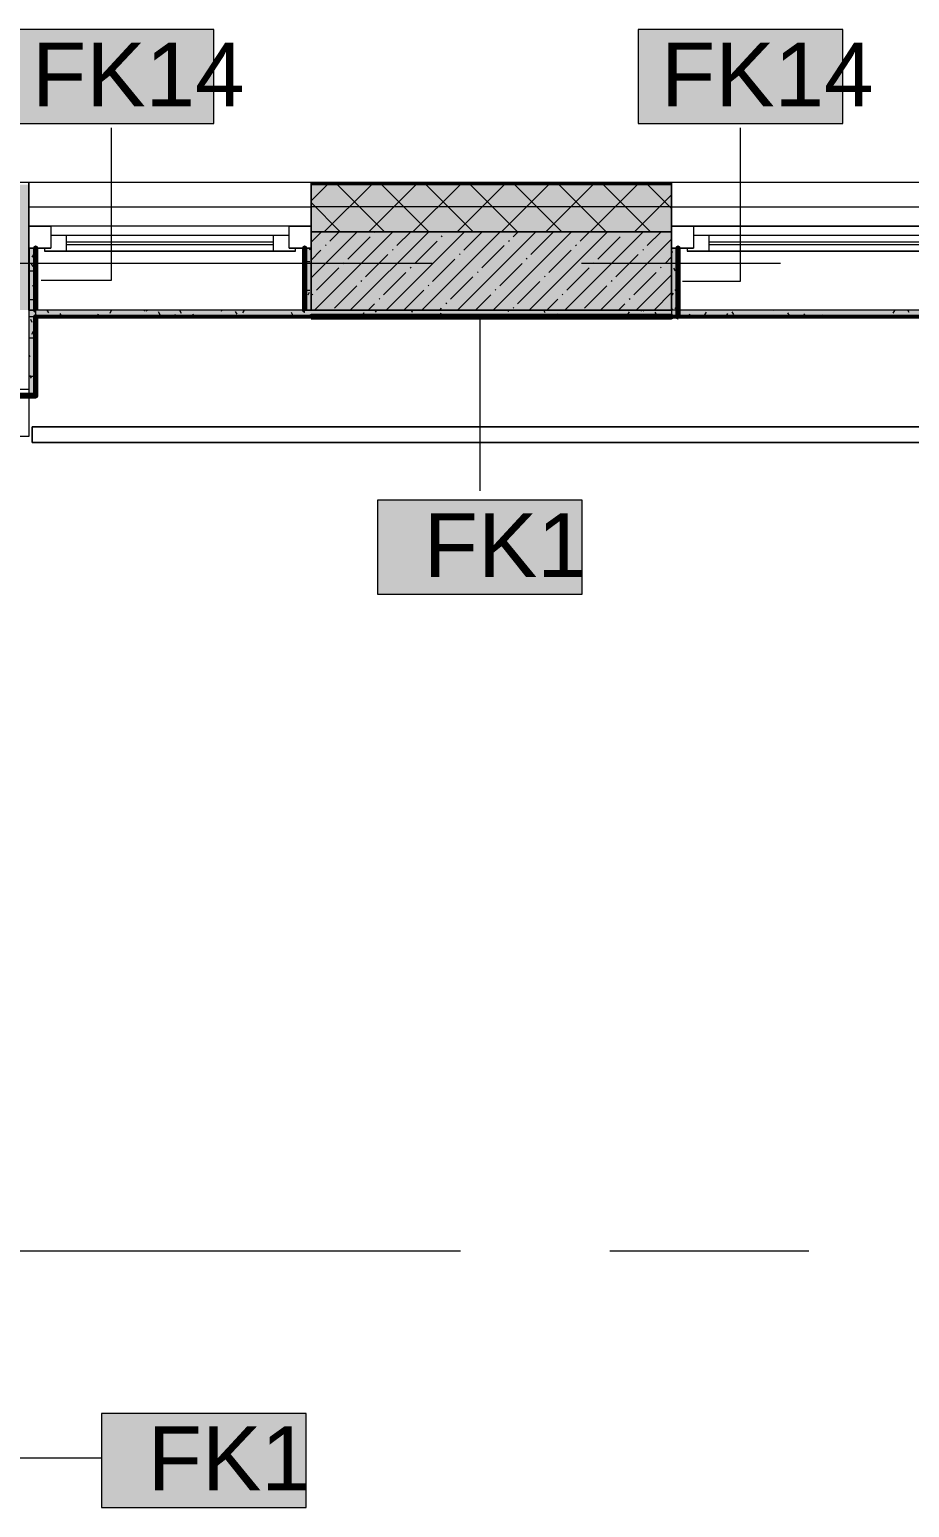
# Model space of a CAD drawing. Header units: millimetres. Extents: x -3817 to 677485, y -22715 to 103890.
# Drawn here: x 438531 to 441338, y 19250 to 23964 of the extents above; entities that cross this region are included whole.
import ezdxf

# ---------------------------------------------------------------- set-up
doc = ezdxf.new("R2010")
doc.units = ezdxf.units.MM
doc.layers.add('PDF _Геометрия', color=7, linetype='Continuous', true_color=0x1d1d1d)
doc.layers.add('PDF _Сплошная заливка', color=7, linetype='Continuous', true_color=0xffffff)
doc.layers.add('PDF _Текст', color=7, linetype='Continuous')
doc.styles.add('PDF GOST-Common', font='arial.ttf')

msp = doc.modelspace()

# ---------------------------------------------------------------- hatches: boundary and pattern name
at = {"layer": 'PDF _Сплошная заливка', "transparency": 33554559}
h = msp.add_hatch(color=256, dxfattribs=at)
h.paths.add_polyline_path([(452358.6, 23319), (452508.6, 23319), (452508.6, 23469), (447428.9, 23469), (447428.9, 23319), (450643.6, 23319)], flags=0)
h.paths.add_polyline_path([(437714.3, 23319), (438528.6, 23319), (438528.6, 23469), (437229.1, 23469), (437229.1, 23319), (437628.6, 23319)], flags=0)
h.paths.add_polyline_path([(436329.1, 23319), (436329.1, 23469), (435029.1, 23469), (435029.1, 23319), (435128.5, 23319)], flags=0)
h.paths.add_polyline_path([(445471.9, 23319), (446528.9, 23319), (446528.9, 23469), (445179.1, 23469), (445179.1, 23319)], flags=0)
h.paths.add_polyline_path([(439428.6, 23319), (440579.1, 23319), (440579.1, 23469), (439428.6, 23469)], flags=0)
h.paths.add_polyline_path([(444179, 23319), (444279.1, 23319), (444279.1, 23469), (442879.1, 23469), (442879.1, 23319), (443532.5, 23319)], flags=0)
h.paths.add_polyline_path([(433835.5, 23319), (434129.1, 23319), (434129.1, 23469), (432708.9, 23469), (432708.9, 23319), (433448.6, 23319)], flags=0)
h.paths.add_polyline_path([(427858.6, 23319), (428428.6, 23319), (428428.6, 23469), (423888.6, 23469), (423888.6, 23319), (427370.9, 23319)], flags=0)
h.paths.add_polyline_path([(429328.6, 23319), (430528.9, 23319), (430528.9, 23469), (429328.6, 23469)], flags=0)
h.paths.add_polyline_path([(420588.6, 23319), (420588.6, 23469), (420338.6, 23469), (420338.6, 23319), (420583, 23319)], flags=0)
h = msp.add_hatch(color=256, dxfattribs=at)
h.paths.add_polyline_path([(443504.1, 23069), (444279.1, 23069), (444279.1, 23319), (443379.1, 23319), (443379.1, 23069)], flags=0)
h.paths.add_polyline_path([(445471.9, 23069), (446528.9, 23069), (446528.9, 23319), (445179.1, 23319), (445179.1, 23069)], flags=0)
h.paths.add_polyline_path([(448488.6, 23069), (448488.6, 23319), (448128.6, 23319), (448128.6, 23069)], flags=0)
h.paths.add_polyline_path([(438504.1, 23069), (438528.6, 23069), (438528.6, 23319), (438328.6, 23319), (438328.6, 23069), (438454.1, 23069)], flags=0)
h.paths.add_polyline_path([(433448.6, 23069), (434129.1, 23069), (434129.1, 23319), (433448.6, 23319), (433448.6, 23199.2)], flags=0)
h.paths.add_polyline_path([(437229.1, 23069), (437628.6, 23069), (437628.6, 23319), (437229.1, 23319), (437229.1, 23180.6)], flags=0)
h.paths.add_polyline_path([(430528.9, 23069), (430528.9, 23319), (429328.6, 23319), (429328.6, 23069), (429956.7, 23069)], flags=0)
h.paths.add_polyline_path([(427838.6, 23069), (427858.6, 23069), (427858.6, 23319), (427838.6, 23319)], flags=0)
h.paths.add_polyline_path([(435029.1, 23069), (436329.1, 23069), (436329.1, 23319), (435029.1, 23319)], flags=0)
h.paths.add_polyline_path([(440300.2, 23069), (440579.1, 23069), (440579.1, 23319), (439428.6, 23319), (439428.6, 23069)], flags=0)
h.paths.add_polyline_path([(428416.1, 23069), (428428.6, 23069), (428428.6, 23319), (428078.6, 23319), (428078.6, 23069), (428403.6, 23069)], flags=0)
for points in [[(438529.1, 23069), (438549.1, 23069), (438549.1, 23267), (438529.1, 23267), (438529.1, 23180.6)], [(442859.1, 23049), (442859.1, 23069), (438529.1, 23069), (438529.1, 23049), (441593.1, 23049)]]:
    msp.add_hatch(color=256, dxfattribs=at).paths.add_polyline_path(points)

# ---------------------------------------------------------------- linework, layer by layer
at = {"layer": 'PDF _Геометрия', "color": 7, "lineweight": 9}
for points in [[(439118.5, 23963.9), (438465.4, 23963.9), (438465.4, 23663.9), (439118.5, 23663.9)], [(441125.2, 23963.9), (440472.1, 23963.9), (440472.1, 23663.9), (441125.2, 23663.9)], [(440579.1, 23319), (439428.6, 23319)], [(440294, 22462.6), (439640.9, 22462.6), (439640.9, 22162.6), (440294, 22162.6)], [(439413.2, 19550), (438760.1, 19550), (438760.1, 19250), (439413.2, 19250)]]:
    msp.add_lwpolyline(points, close=True, dxfattribs=at)
for points in [[(438567.7, 23164.2), (438791.9, 23164.2), (438791.9, 23650)], [(440613.6, 23161.9), (440798.7, 23161.9), (440798.7, 23650)], [(440579.1, 23472), (439428.6, 23472)], [(440579.1, 23469), (439428.6, 23469)], [(440579.1, 23398), (439428.6, 23398)], [(439967.4, 23048.5), (439967.4, 22492.7)], [(438349.1, 19408.1), (438760.1, 19408.1)]]:
    msp.add_lwpolyline(points, dxfattribs=at)
at = {"layer": 'PDF _Геометрия', "color": 9, "lineweight": 9, "true_color": 0xc0c0c0}
for points in [[(434129.1, 23477), (435029.1, 23477), (435029.1, 23319), (435029.1, 23477), (436329.1, 23477), (436329.1, 23319), (436329.1, 23477), (437229.1, 23477), (437229.1, 23319), (437229.1, 23477), (438528.6, 23477), (438528.6, 23319), (438528.6, 23477), (439428.6, 23477), (439428.6, 23319), (439428.6, 23477), (440579.1, 23477), (440579.1, 23319), (440579.1, 23477), (442879.1, 23477)], [(438349.6, 22667), (438529.1, 22667), (438529.1, 22679.5), (438529.1, 22742), (438529.1, 23049), (442859.1, 23049), (442859.1, 23059), (442879.1, 23059), (442879.1, 23267), (442859.1, 23267), (442859.1, 23069), (438529.1, 23069), (438549.1, 23069), (438549.1, 22797), (438529.1, 22797), (438349.1, 22797), (438349.1, 22817), (438529.1, 22817), (438529.1, 23069), (438528.6, 23069), (438528.6, 23319), (438528.6, 23069)], [(439428.6, 23267), (439428.6, 23319), (439428.6, 23069), (440579.1, 23069), (440579.1, 23319), (440579.1, 23267)], [(439007.2, 23069), (438550.1, 23069)], [(438539.1, 22697), (442858.1, 22697), (438539.1, 22697)], [(438539.1, 22647), (442858.1, 22647), (438539.1, 22647)]]:
    msp.add_lwpolyline(points, dxfattribs=at)
at = {"layer": 'PDF _Геометрия', "lineweight": 9}
for points in [[(439428.6, 23417.9), (439479.7, 23469)], [(439471.1, 23319), (439621.1, 23469)], [(439663.2, 23319), (439513.2, 23469)], [(439612.6, 23319), (439762.6, 23469)], [(439804.7, 23319), (439654.7, 23469)], [(439754, 23319), (439904, 23469)], [(439946.1, 23319), (439796.1, 23469)], [(439895.4, 23319), (440045.4, 23469)], [(440087.5, 23319), (439937.5, 23469)], [(440036.8, 23319), (440186.8, 23469)], [(440228.9, 23319), (440078.9, 23469)], [(440178.3, 23319), (440328.3, 23469)], [(440370.3, 23319), (440220.3, 23469)], [(440319.7, 23319), (440469.7, 23469)], [(440511.8, 23319), (440361.8, 23469)], [(440461.1, 23319), (440579.1, 23437)], [(440579.1, 23393.1), (440503.2, 23469)], [(439521.8, 23319), (439428.6, 23412.2)], [(439428.6, 23285.8), (439461.8, 23319)], [(439428.6, 23171.7), (439575.9, 23319)], [(439439.9, 23069), (439689.9, 23319)], [(439488.8, 23289), (439518.9, 23319)], [(439545.9, 23232), (439617.2, 23303.2)], [(439554, 23069), (439804, 23319)], [(439631.4, 23317.5), (439632.9, 23319)], [(439668, 23069), (439918, 23319)], [(439702.7, 23274.7), (439747, 23319)], [(439759.7, 23217.7), (439831, 23289)], [(439782.1, 23069), (440032.1, 23319)], [(439845.2, 23303.2), (439847.6, 23305.6)], [(439859.5, 23317.5), (439861, 23319)], [(439896.1, 23069), (440146.1, 23319)], [(439916.5, 23260.5), (439975.1, 23319)], [(440010.2, 23069), (440260.2, 23319)], [(440059.1, 23289), (440061.5, 23291.4)], [(440073.3, 23303.2), (440089.1, 23319)], [(440124.2, 23069), (440374.2, 23319)], [(440130.4, 23246.2), (440201.7, 23317.5)], [(440238.3, 23069), (440488.3, 23319)], [(440287.2, 23289), (440317.2, 23319)], [(440344.2, 23232), (440415.5, 23303.2)], [(440352.3, 23069), (440579.1, 23295.8)], [(440429.8, 23317.5), (440431.3, 23319)], [(440501, 23274.7), (440545.3, 23319)], [(439428.6, 23228.8), (439460.3, 23260.5)], [(439474.6, 23274.7), (439477, 23277.1)], [(439602.9, 23174.9), (439674.2, 23246.2)], [(439688.4, 23260.5), (439690.8, 23262.8)], [(439902.3, 23246.2), (439904.6, 23248.6)], [(439973.6, 23203.4), (440044.8, 23274.7)], [(440187.4, 23189.2), (440258.7, 23260.5)], [(440272.9, 23274.7), (440275.3, 23277.1)], [(440401.2, 23174.9), (440472.5, 23246.2)], [(440486.8, 23260.5), (440489.1, 23262.8)], [(439446.1, 23132.2), (439517.4, 23203.4)], [(439531.6, 23217.7), (439534, 23220.1)], [(439745.5, 23203.4), (439747.8, 23205.8)], [(439816.7, 23160.7), (439888, 23232)], [(440030.6, 23146.4), (440101.9, 23217.7)], [(440116.1, 23232), (440118.5, 23234.3)], [(440244.4, 23132.2), (440315.7, 23203.4)], [(440330, 23217.7), (440332.3, 23220.1)], [(440543.8, 23203.4), (440546.2, 23205.8)], [(440558.1, 23217.7), (440579.1, 23238.7)], [(439503.1, 23075.1), (439574.4, 23146.4)], [(439588.6, 23160.7), (439591, 23163)], [(439659.9, 23117.9), (439731.2, 23189.2)], [(439802.5, 23146.4), (439804.9, 23148.8)], [(439873.8, 23103.7), (439945, 23174.9)], [(439959.3, 23189.2), (439961.7, 23191.6)], [(440087.6, 23089.4), (440158.9, 23160.7)], [(440173.1, 23174.9), (440175.5, 23177.3)], [(440301.4, 23075.1), (440372.7, 23146.4)], [(440387, 23160.7), (440389.4, 23163)], [(440458.3, 23117.9), (440529.5, 23189.2)], [(440466.4, 23069), (440579.1, 23181.7)], [(439431.8, 23117.9), (439434.2, 23120.3)], [(439645.7, 23103.7), (439648, 23106)], [(439725.1, 23069), (439788.2, 23132.2)], [(439953.2, 23069), (440002.1, 23117.9)], [(440016.3, 23132.2), (440018.7, 23134.5)], [(440181.3, 23069), (440215.9, 23103.7)], [(440230.2, 23117.9), (440232.5, 23120.3)], [(440444, 23103.7), (440446.4, 23106)], [(440523.4, 23069), (440579.1, 23124.7)], [(439611, 23069), (439631.4, 23089.4)], [(439839.1, 23069), (439845.2, 23075.1)], [(439859.5, 23089.4), (439861.9, 23091.8)], [(440073.3, 23075.1), (440075.7, 23077.5)], [(440409.4, 23069), (440429.8, 23089.4)]]:
    msp.add_lwpolyline(points, dxfattribs=at)
at = {"layer": 'PDF _Геометрия', "color": 116, "lineweight": 13, "true_color": 0x008040}
for points in [[(438528.6, 23398), (439428.6, 23398)], [(440579.1, 23398), (442879.1, 23398)]]:
    msp.add_lwpolyline(points, dxfattribs=at)
at = {"layer": 'PDF _Геометрия', "color": 253, "lineweight": 13, "true_color": 0xaaaaaa}
for points in [[(438598.6, 23337), (438598.6, 23267), (438528.6, 23267), (438528.6, 23337)], [(439428.6, 23337), (439428.6, 23267), (439358.6, 23267), (439358.6, 23337)], [(440649.1, 23337), (440649.1, 23267), (440579.1, 23267), (440579.1, 23337)], [(438578.6, 23257), (439378.6, 23257), (439378.6, 23267), (439358.6, 23267), (439358.6, 23307), (438598.6, 23307), (438598.6, 23267), (438578.6, 23267)], [(440629.1, 23257), (442269.1, 23257), (442269.1, 23267), (442249.1, 23267), (442249.1, 23307), (440649.1, 23307), (440649.1, 23267), (440629.1, 23267)]]:
    msp.add_lwpolyline(points, close=True, dxfattribs=at)
at = {"layer": 'PDF _Геометрия', "color": 253, "lineweight": 9, "true_color": 0xaaaaaa}
for points in [[(439428.6, 23337), (438528.6, 23337)], [(442879.1, 23337), (440579.1, 23337)], [(440649.1, 23337), (442809.1, 23337)], [(438648.6, 23287), (439308.6, 23287)], [(440699.1, 23287), (442199.1, 23287)], [(438528.6, 23267), (438598.6, 23267)], [(439308.6, 23277), (438648.6, 23277)], [(439358.6, 23267), (439428.6, 23267)], [(440579.1, 23267), (440649.1, 23267)], [(442199.1, 23277), (440699.1, 23277)], [(438227.7, 23219), (439815.2, 23219)], [(440291.5, 23219), (440926.5, 23219)], [(438317.7, 20069), (439905.2, 20069)], [(440381.5, 20069), (441016.5, 20069)]]:
    msp.add_lwpolyline(points, dxfattribs=at)
at = {"layer": 'PDF _Геометрия', "color": 253, "lineweight": 13, "true_color": 0xaaaaaa}
for points in [[(438648.6, 23257), (438648.6, 23307)], [(439308.6, 23257), (439308.6, 23307)], [(440699.1, 23257), (440699.1, 23307)], [(439378.6, 23257), (438578.6, 23257)], [(442269.1, 23257), (440629.1, 23257)]]:
    msp.add_lwpolyline(points, dxfattribs=at)
at = {"layer": 'PDF _Геометрия', "color": 9, "lineweight": 9, "true_color": 0xc0c0c0}
for points in [[(438549.1, 23069), (438549.1, 23267), (438529.1, 23267), (438529.1, 23069)], [(439429.1, 23069), (439429.1, 23267), (439409.1, 23267), (439409.1, 23069)], [(440599.1, 23049), (440599.1, 23267), (440579.1, 23267), (440579.1, 23049)], [(438539.1, 22647), (438539.1, 22697)]]:
    msp.add_lwpolyline(points, close=True, dxfattribs=at)
at = {"layer": 'PDF _Геометрия', "color": 253, "lineweight": 9, "true_color": 0x9b9b9b}
for points in [[(438542.8, 23246.2), (438537.7, 23237.4)], [(438549.1, 23257), (438548.4, 23258.1)], [(439426.7, 23260.8), (439423.2, 23267)], [(440579.1, 23255), (440582.9, 23255)], [(440599.1, 23241.9), (440597.6, 23244.5)], [(438530.6, 23194), (438540.7, 23194)], [(438542.3, 23207.7), (438537.3, 23216.4)], [(439414.6, 23224.5), (439424.6, 23224.5)], [(440591.5, 23194.2), (440586.4, 23202.9)], [(438546.4, 23139.7), (438541.4, 23148.4)], [(439411.9, 23166.7), (439409.1, 23161.7)], [(438530.6, 23102.6), (438540.7, 23102.6)], [(439414.6, 23133.1), (439424.6, 23133.1)], [(439423.1, 23125), (439418.1, 23116.3)], [(440583.7, 23123.6), (440579.1, 23115.6)], [(440595.6, 23126.1), (440590.5, 23134.8)], [(438549.1, 23074.1), (438545.5, 23080.4)], [(438592.1, 23060.5), (438587.2, 23069)], [(438633.8, 23049.3), (438628.7, 23058.1)], [(438728.2, 23068.7), (438728, 23069)], [(438749.8, 23056.2), (438745.7, 23049)], [(438791.5, 23067.4), (438786.4, 23058.6)], [(438898, 23069), (438896.1, 23065.7)], [(438905.9, 23065.7), (438904, 23069)], [(438947.5, 23054.5), (438942.5, 23063.2)], [(438995.6, 23055.1), (438992, 23049)], [(439015.6, 23058.6), (439010.5, 23067.3)], [(439056.3, 23049), (439052.2, 23056.2)], [(439144.4, 23069), (439141.8, 23064.6)], [(439193.3, 23055.6), (439188.2, 23064.3)], [(439214.8, 23069), (439209.9, 23060.5)], [(439371, 23052.6), (439365.9, 23061.3)], [(439478.6, 23049), (439475.6, 23054.3)], [(439596.7, 23060), (439591.7, 23051.3)], [(439637.1, 23069), (439633.3, 23062.4)], [(439654.6, 23049), (439653.3, 23051.3)], [(439752.8, 23061.9), (439748.7, 23069)], [(439842.4, 23058.9), (439837.4, 23050.2)], [(439910.5, 23054.8), (439907.1, 23049)], [(439989.1, 23069), (439988.7, 23068.4)], [(440059.5, 23069), (440056.8, 23064.3)], [(440066.5, 23067.1), (440065.4, 23069)], [(440156.2, 23053.7), (440153.5, 23049)], [(440176.2, 23060), (440171.2, 23068.7)], [(440217.7, 23049), (440212.8, 23057.6)], [(440312.3, 23068.2), (440311.8, 23069)], [(440443.6, 23063.8), (440438.6, 23055.1)], [(440481.8, 23069), (440480.2, 23066.2)], [(440490, 23065.2), (440487.8, 23069)], [(440531.6, 23054), (440526.6, 23062.7)], [(440579.1, 23072.1), (440582.9, 23072.1)], [(440594.9, 23082), (440589.9, 23073.3)], [(440599.6, 23058.1), (440594.6, 23066.8), (440599.1, 23059.1)], [(440640.1, 23049), (440636.2, 23055.7)], [(440647.7, 23051.5), (440646.2, 23049)], [(440689.3, 23062.7), (440684.3, 23054)], [(440757.4, 23058.6), (440752.3, 23049.9)], [(440777.3, 23055.1), (440772.3, 23063.8)], [(440904.1, 23069), (440903.6, 23068.1)], [(440955, 23052.1), (440950, 23060.8)], [(441003.1, 23057.5), (440998.2, 23049)], [(441062.4, 23049), (441059.7, 23053.8)], [(441071.1, 23053.4), (441068.6, 23049)], [(441290.5, 23067.6), (441285.4, 23058.9)], [(441336.8, 23061.4), (441332.4, 23069)], [(438539.3, 23030), (438534.3, 23038.7)], [(439063.6, 23051), (439062.4, 23049)], [(439309.3, 23049.9), (439308.8, 23049)], [(439408.3, 23049), (439407.6, 23050.2)], [(440224.2, 23049.6), (440223.9, 23049)], [(440992, 23049), (440991.6, 23049.7)], [(441238.4, 23049), (441237.4, 23050.8)], [(438530.6, 22980.7), (438540.7, 22980.7)], [(438541.7, 23000.4), (438536.6, 22991.7)], [(438532.3, 22920.4), (438529.1, 22925.8)], [(438549.1, 22952.3), (438547.8, 22950.1)], [(438530.6, 22858.8), (438540.7, 22858.8)], [(438536.3, 22852.3), (438531.3, 22861)]]:
    msp.add_lwpolyline(points, dxfattribs=at)
at = {"layer": 'PDF _Геометрия', "color": 7, "lineweight": 70, "true_color": 0xffd2ff}
for points in [[(438550.1, 23069), (438550.1, 23267), (438549.1, 23267), (438549.1, 23069)], [(439409.1, 23069), (439409.1, 23267), (439408.1, 23267), (439408.1, 23069)], [(440600.1, 23048), (440600.1, 23267), (440599.1, 23267), (440599.1, 23048)]]:
    msp.add_lwpolyline(points, close=True, dxfattribs=at)
at = {"layer": 'PDF _Геометрия', "color": 231, "lineweight": 70, "true_color": 0xff80c0}
for points in [[(438549.1, 22796), (438550.1, 22796), (438550.1, 23048), (438549.1, 23048), (438549.1, 22797), (438349.1, 22797), (438349.1, 22796)], [(439428.6, 23048), (440579.1, 23048), (440579.1, 23049), (439428.6, 23049)]]:
    msp.add_lwpolyline(points, close=True, dxfattribs=at)
at = {"layer": 'PDF _Геометрия', "color": 231, "lineweight": 53, "true_color": 0xff80c0}
for points in [[(438549.1, 23049), (439428.6, 23049)], [(439428.6, 23048), (438549.1, 23048)], [(440579.1, 23049), (440599.1, 23049)], [(442859.1, 23048), (440579.1, 23048)], [(440600.1, 23049), (442859.1, 23049)]]:
    msp.add_lwpolyline(points, dxfattribs=at)
at = {"layer": 'PDF _Сплошная заливка', "lineweight": 9, "transparency": 33554559}
for points in [[(439118.5, 23963.9), (438465.4, 23963.9), (439118.5, 23663.9), (438465.4, 23663.9)], [(441125.2, 23963.9), (440472.1, 23963.9), (441125.2, 23663.9), (440472.1, 23663.9)], [(440294, 22462.6), (439640.9, 22462.6), (440294, 22162.6), (439640.9, 22162.6)], [(439413.2, 19550), (438760.1, 19550), (439413.2, 19250), (438760.1, 19250)]]:
    msp.add_solid(points, dxfattribs=at)
at = {"layer": 'PDF _Сплошная заливка', "color": 7, "lineweight": 35, "true_color": 0xffd2ff, "transparency": 33554559}
for points in [[(439408.1, 23069), (439409.1, 23069), (439408.1, 23267)], [(440599.1, 23048), (440600.1, 23048), (440599.1, 23267)], [(438549.1, 23069), (438550.1, 23069), (438549.1, 23180.6)]]:
    msp.add_solid(points, dxfattribs=at)
at = {"layer": 'PDF _Сплошная заливка', "lineweight": 35, "transparency": 33554559}
for points in [[(439409.1, 23069), (439429.1, 23069), (439409.1, 23267), (439429.1, 23267)], [(440599.1, 23049), (440599.1, 23267), (440579.1, 23049), (440579.1, 23267)], [(438549.1, 22797), (438549.1, 23069), (438529.1, 22797), (438529.1, 23069)]]:
    msp.add_solid(points, dxfattribs=at)
at = {"layer": 'PDF _Сплошная заливка', "color": 254, "lineweight": 35, "true_color": 0xffb9dc, "transparency": 33554559}
for points in [[(439428.6, 23048), (439428.6, 23049), (439007.2, 23048)], [(440579.1, 23048), (440579.1, 23049), (440300.2, 23048)]]:
    msp.add_solid(points, dxfattribs=at)

# ---------------------------------------------------------------- texts
at = {"layer": 'PDF _Текст', "char_height": 203.2, "attachment_point": 4, "style": 'PDF GOST-Common'}
for s, insert in [('FK14', (438538.2, 23820.5)), ('FK14', (440545, 23820.5)), ('FK1', (439788, 22319.2)), ('FK1', (438907.2, 19406.6))]:
    msp.add_mtext(s, dxfattribs=dict(at, insert=insert))

doc.saveas('drawing.dxf')
